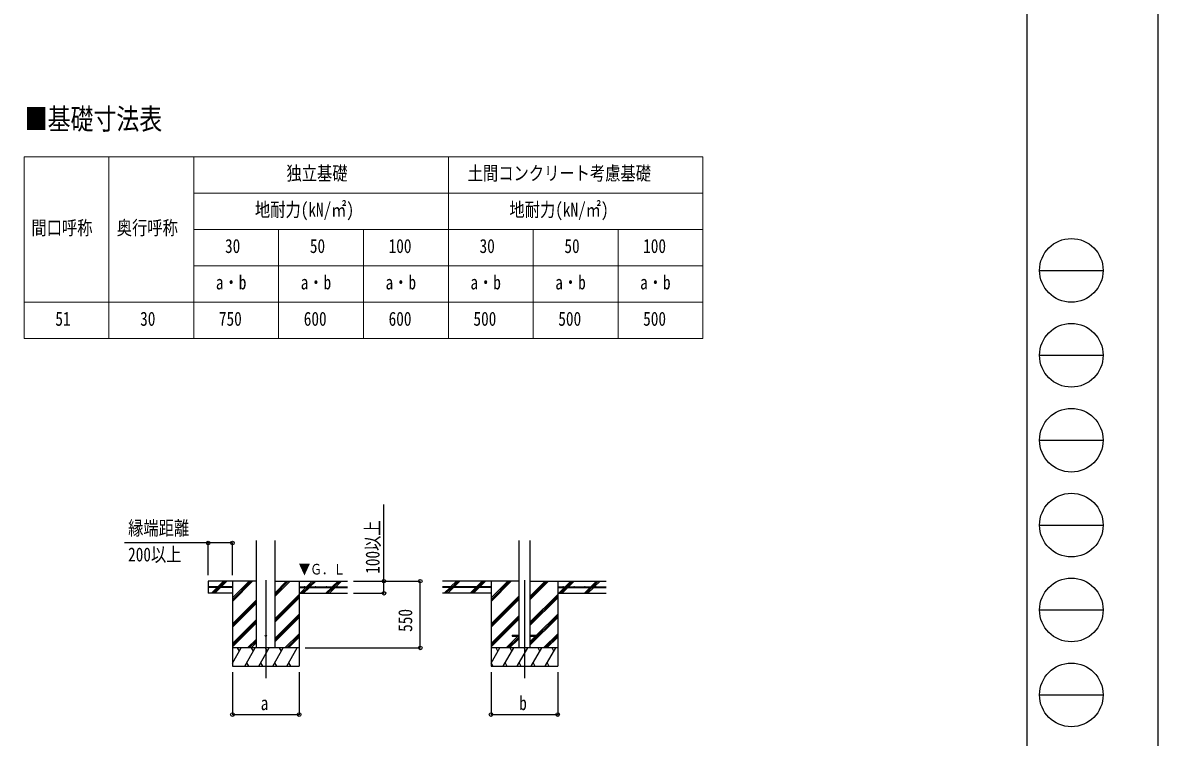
# Model space of a CAD drawing. Units: millimetres, scale not verified. Extents: x -14718 to 14718, y -10395 to 10395.
# Drawn here: x 5349 to 14718, y -6125 to -233 of the extents above; entities that cross this region are included whole.
import ezdxf
from ezdxf.enums import TextEntityAlignment as Align

# ---------------------------------------------------------------- set-up
doc = ezdxf.new("R2010")
doc.units = ezdxf.units.MM
doc.header["$LTSCALE"] = 50
doc.layers.add('0-1_TABLE1', color=7, linetype='Continuous', lineweight=18)
for name, color, linetype in [('0-2_USER1', 3, 'Continuous'), ('0-3_YKK_12', 2, 'Continuous'), ('0-4_YKK_13', 4, 'Continuous'), ('0-5_YKK_A1', 4, 'Continuous'), ('0-6_YKK_D', 6, 'Continuous'), ('0-7_YKK_ZWAK', 7, 'Continuous')]:
    doc.layers.add(name, color=color, linetype=linetype)
doc.styles.add('ＭＳ ゴシック', font='')
doc.styles.get('ＭＳ ゴシック').set_extended_font_data('MS Gothic')

msp = doc.modelspace()

# ---------------------------------------------------------------- linework, layer by layer
at = {"layer": '0-1_TABLE1'}
for p, q in [((5360.53, -1337.5), (10960.53, -1337.5)), ((5360.53, -1337.5), (5360.53, -2837.5)), ((6060.53, -1337.5), (6060.53, -2837.5)), ((6760.53, -1337.5), (6760.53, -2837.5)), ((8860.53, -1337.5), (8860.53, -2837.5)), ((6760.53, -1637.5), (10960.53, -1637.5)), ((6760.53, -1937.5), (10960.53, -1937.5)), ((7460.53, -1937.5), (7460.53, -2837.5)), ((8160.53, -1937.5), (8160.53, -2837.5)), ((9560.53, -1937.5), (9560.53, -2837.5)), ((10260.53, -1937.5), (10260.53, -2837.5)), ((6760.53, -2237.5), (10960.53, -2237.5)), ((5360.53, -2837.5), (10960.53, -2837.5))]:
    msp.add_line(p, q, dxfattribs=at)
for points in [[(10960.53, -1337.5), (10960.53, -1937.5), (10960.53, -2837.5)], [(5360.53, -2537.5), (6060.53, -2537.5), (6760.53, -2537.5), (10960.53, -2537.5)]]:
    msp.add_lwpolyline(points, dxfattribs=at)
at = {"layer": '0-3_YKK_12'}
for p, q in [((7354.22, -4828.29), (7354.22, -5637.5)), ((9487.44, -4828.29), (9487.44, -5637.5))]:
    msp.add_line(p, q, dxfattribs=at)
at = {"layer": '0-4_YKK_13'}
for p, q in [((9387.44, -5283), (9387.44, -5292)), ((9387.44, -5283), (9440.94, -5283)), ((9387.44, -5292), (9440.94, -5292)), ((9533.94, -5283), (9587.44, -5283)), ((9533.94, -5292), (9587.44, -5292)), ((9587.44, -5283), (9587.44, -5292))]:
    msp.add_line(p, q, dxfattribs=at)
msp.add_circle((7354.22, -5287.5), 5, dxfattribs=at)
at = {"layer": '0-5_YKK_A1'}
for p, q in [((7277.22, -5387.5), (7277.22, -4502.15)), ((7431.22, -5387.5), (7431.22, -4502.15)), ((9440.94, -4501.15), (9440.94, -5387.5)), ((9533.94, -4501.15), (9533.94, -5387.5)), ((6958.18, -4885), (7005.69, -4837.5)), ((6972.33, -4885), (7019.83, -4837.5)), ((6986.47, -4885), (7033.97, -4837.5)), ((7079.22, -4837.5), (7079.22, -5537.5)), ((7079.22, -5004.38), (7246.1, -4837.5)), ((7079.22, -4990.24), (7231.96, -4837.5)), ((7079.22, -4976.1), (7217.82, -4837.5)), ((7431.22, -4960.75), (7554.47, -4837.5)), ((7431.22, -4946.61), (7540.33, -4837.5)), ((7431.22, -4932.46), (7526.19, -4837.5)), ((7431.22, -4837.5), (8029.22, -4837.5)), ((7629.22, -4837.5), (7629.22, -5537.5)), ((7690.82, -4885), (7738.32, -4837.5)), ((7704.96, -4885), (7752.46, -4837.5)), ((7719.1, -4885), (7766.6, -4837.5)), ((7902.95, -4885), (7950.45, -4837.5)), ((7917.09, -4885), (7964.59, -4837.5)), ((7931.23, -4885), (7978.73, -4837.5)), ((9440.94, -4837.5), (8812.44, -4837.5)), ((8879.28, -4885), (8926.78, -4837.5)), ((8898.28, -4880.14), (8940.92, -4837.5)), ((8907.56, -4885), (8955.06, -4837.5)), ((9091.41, -4885), (9138.91, -4837.5)), ((9105.55, -4885), (9153.05, -4837.5)), ((9119.69, -4885), (9167.19, -4837.5)), ((9212.44, -4837.5), (9212.44, -5537.5)), ((9212.44, -5004.38), (9379.33, -4837.5)), ((9212.44, -4990.24), (9365.18, -4837.5)), ((9212.44, -4976.1), (9351.04, -4837.5)), ((9533.94, -4991.25), (9687.69, -4837.5)), ((9533.94, -4977.11), (9673.55, -4837.5)), ((9533.94, -4962.96), (9659.41, -4837.5)), ((9533.94, -4837.5), (10162.44, -4837.5)), ((9762.44, -4837.5), (9762.44, -5537.5)), ((9824.04, -4885), (9871.54, -4837.5)), ((9838.18, -4885), (9885.68, -4837.5)), ((9852.33, -4885), (9899.83, -4837.5)), ((10036.17, -4885), (10083.68, -4837.5)), ((10050.32, -4885), (10097.82, -4837.5)), ((10064.46, -4885), (10111.96, -4837.5)), ((7079.22, -4885), (6879.22, -4885)), ((7079.22, -4890), (6879.22, -4890)), ((7079.22, -4937.5), (6879.22, -4937.5)), ((6907.09, -4936.1), (6953.18, -4890)), ((6919.83, -4937.5), (6967.33, -4890)), ((6933.97, -4937.5), (6981.47, -4890)), ((7079.22, -4885), (7079.22, -4890)), ((7431.22, -5144.59), (7629.22, -4946.6)), ((7431.22, -5158.74), (7629.22, -4960.74)), ((7629.22, -4885), (8029.22, -4885)), ((7629.22, -4885), (7629.22, -4890)), ((7629.22, -4890), (8029.22, -4890)), ((7629.22, -4937.5), (8029.22, -4937.5)), ((7638.32, -4937.5), (7685.82, -4890)), ((7652.46, -4937.5), (7699.96, -4890)), ((7666.6, -4937.5), (7714.1, -4890)), ((7850.45, -4937.5), (7897.95, -4890)), ((7864.59, -4937.5), (7912.09, -4890)), ((7878.73, -4937.5), (7926.23, -4890)), ((9212.44, -4885), (8812.44, -4885)), ((9212.44, -4890), (8812.44, -4890)), ((9212.44, -4937.5), (8812.44, -4937.5)), ((8826.78, -4937.5), (8874.28, -4890)), ((8840.92, -4937.5), (8888.42, -4890)), ((8855.06, -4937.5), (8902.56, -4890)), ((8893.42, -4885), (8895.09, -4883.33)), ((9040.31, -4936.1), (9086.41, -4890)), ((9053.05, -4937.5), (9100.55, -4890)), ((9067.19, -4937.5), (9114.69, -4890)), ((9212.44, -4885), (9212.44, -4890)), ((9212.44, -5188.23), (9440.94, -4959.73)), ((9533.94, -5175.09), (9762.44, -4946.6)), ((9533.94, -5189.24), (9762.44, -4960.74)), ((9762.44, -4885), (10162.44, -4885)), ((9762.44, -4885), (9762.44, -4890)), ((9762.44, -4890), (10162.44, -4890)), ((9762.44, -4937.5), (10162.44, -4937.5)), ((9771.54, -4937.5), (9819.04, -4890)), ((9785.68, -4937.5), (9833.18, -4890)), ((9799.83, -4937.5), (9847.33, -4890)), ((9983.67, -4937.5), (10031.17, -4890)), ((9997.82, -4937.5), (10045.32, -4890)), ((10011.96, -4937.5), (10059.46, -4890)), ((7079.22, -5188.23), (7277.22, -4990.23)), ((7079.22, -5202.37), (7277.22, -5004.37)), ((7079.22, -5216.51), (7277.22, -5018.51)), ((7431.22, -5172.88), (7629.22, -4974.88)), ((9212.44, -5202.37), (9440.94, -4973.87)), ((9212.44, -5216.51), (9440.94, -4988.01)), ((9533.94, -5203.38), (9762.44, -4974.88)), ((7079.22, -5350.36), (7277.22, -5152.36)), ((7431.22, -5306.72), (7629.22, -5108.73)), ((7431.22, -5320.87), (7629.22, -5122.87)), ((7431.22, -5335.01), (7629.22, -5137.01)), ((9212.44, -5350.36), (9440.94, -5121.86)), ((9212.44, -5364.5), (9440.94, -5136)), ((9212.44, -5378.64), (9440.94, -5150.14)), ((9533.94, -5351.37), (9762.44, -5122.87)), ((9533.94, -5365.51), (9762.44, -5137.01)), ((9587.44, -5283.72), (9762.44, -5108.73)), ((7079.22, -5364.5), (7277.22, -5166.5)), ((7079.22, -5378.64), (7277.22, -5180.64)), ((7204.21, -5387.5), (7277.22, -5314.49)), ((7218.35, -5387.5), (7277.22, -5328.63)), ((7512.58, -5387.5), (7629.22, -5270.86)), ((7526.72, -5387.5), (7629.22, -5285)), ((7540.86, -5387.5), (7629.22, -5299.14)), ((9337.44, -5387.5), (9432.94, -5292)), ((9351.58, -5387.5), (9440.94, -5298.13)), ((9365.72, -5387.5), (9440.94, -5312.28)), ((9533.94, -5337.22), (9579.17, -5292)), ((9645.8, -5387.5), (9762.44, -5270.86)), ((9659.94, -5387.5), (9762.44, -5285)), ((9674.09, -5387.5), (9762.44, -5299.14)), ((7629.22, -5387.5), (7079.22, -5387.5)), ((7079.22, -5512.95), (7151.65, -5387.5)), ((7136.65, -5413.48), (7121.65, -5387.5)), ((7180.52, -5537.5), (7267.12, -5387.5)), ((7232.5, -5387.5), (7277.22, -5342.78)), ((7252.12, -5413.48), (7237.12, -5387.5)), ((7295.99, -5537.5), (7382.59, -5387.5)), ((7367.59, -5413.48), (7352.59, -5387.5)), ((7411.46, -5537.5), (7498.06, -5387.5)), ((7483.06, -5413.48), (7468.06, -5387.5)), ((7526.93, -5537.5), (7613.53, -5387.5)), ((7583.53, -5387.5), (7583.53, -5387.5)), ((9762.44, -5387.5), (9212.44, -5387.5)), ((9212.44, -5512.95), (9284.87, -5387.5)), ((9269.87, -5413.48), (9254.87, -5387.5)), ((9313.74, -5537.5), (9400.34, -5387.5)), ((9385.34, -5413.48), (9370.34, -5387.5)), ((9429.21, -5537.5), (9515.81, -5387.5)), ((9500.81, -5413.48), (9485.81, -5387.5)), ((9544.68, -5537.5), (9631.28, -5387.5)), ((9616.28, -5413.48), (9601.28, -5387.5)), ((9660.15, -5537.5), (9746.75, -5387.5)), ((9731.75, -5413.48), (9716.75, -5387.5)), ((7195.52, -5511.52), (7210.51, -5537.5)), ((7310.99, -5511.52), (7325.98, -5537.5)), ((7426.46, -5511.52), (7441.46, -5537.5)), ((7541.93, -5511.52), (7556.92, -5537.5)), ((9213.27, -5511.52), (9228.27, -5537.5)), ((9328.74, -5511.52), (9343.74, -5537.5)), ((9444.21, -5511.52), (9459.21, -5537.5)), ((9559.68, -5511.52), (9574.68, -5537.5)), ((9675.15, -5511.52), (9690.15, -5537.5)), ((7079.22, -5537.5), (7629.22, -5537.5)), ((9212.44, -5537.5), (9762.44, -5537.5))]:
    msp.add_line(p, q, dxfattribs=at)
msp.add_lwpolyline([(7277.22, -4837.5), (6879.22, -4837.5), (6879.22, -4937.5)], dxfattribs=at)
for centre in [(6944.22, -4882.5), (7034.22, -4882.5), (7674.22, -4882.5), (7764.22, -4882.5), (7854.22, -4882.5), (7944.22, -4882.5), (8897.44, -4882.5), (8987.44, -4882.5), (9077.44, -4882.5), (9167.44, -4882.5), (9807.44, -4882.5), (9897.44, -4882.5), (9987.44, -4882.5), (10077.44, -4882.5)]:
    msp.add_circle(centre, 2.5, dxfattribs=at)
at = {"layer": '0-6_YKK_D'}
for p, q in [((6879.22, -4787.5), (6879.22, -4521.24)), ((7079.22, -4787.5), (7079.22, -4521.24)), ((8079.22, -4837.5), (8630.22, -4837.5)), ((8079.22, -4837.5), (8330.22, -4837.5)), ((8629.22, -5387.5), (8629.22, -4837.5)), ((8079.22, -4937.5), (8330.22, -4937.5)), ((7679.22, -5387.5), (8630.22, -5387.5)), ((7079.22, -5587.5), (7079.22, -5938.5)), ((7629.22, -5587.5), (7629.22, -5938.5)), ((9212.44, -5587.5), (9212.44, -5938.5)), ((9762.44, -5587.5), (9762.44, -5938.5)), ((7079.22, -5937.5), (7629.22, -5937.5)), ((9212.44, -5937.5), (9762.44, -5937.5))]:
    msp.add_line(p, q, dxfattribs=at)
for points in [[(8329.22, -4937.5), (8329.22, -4837.5), (8329.22, -4204)], [(7079.22, -4522.24), (6879.22, -4522.24), (6188.52, -4522.24)]]:
    msp.add_lwpolyline(points, dxfattribs=at)
for centre in [(6879.22, -4522.24), (7079.22, -4522.24), (8329.22, -4837.5), (8629.22, -4837.5), (8329.22, -4937.5), (8629.22, -5387.5), (7079.22, -5937.5), (7629.22, -5937.5), (9212.44, -5937.5), (9762.44, -5937.5)]:
    msp.add_circle(centre, 14.88, dxfattribs=at)
at = {"layer": '0-7_YKK_ZWAK'}
for p, q in [((13632.57, 9712.5), (13632.57, -8837.5)), ((13737.57, -2275), (14262.57, -2275)), ((13737.57, -2975), (14262.57, -2975)), ((13737.57, -3675), (14262.57, -3675)), ((13737.57, -4375), (14262.57, -4375)), ((13737.57, -5075), (14262.57, -5075)), ((13737.57, -5775), (14262.57, -5775))]:
    msp.add_line(p, q, dxfattribs=at)
msp.add_lwpolyline([(-14717.5, -10395), (14717.5, -10395), (14717.5, 10395), (-14717.5, 10395)], close=True, dxfattribs=at)
for centre in [(14000.07, -2275), (14000.07, -2975), (14000.07, -3675), (14000.07, -4375), (14000.07, -5075), (14000.07, -5775)]:
    msp.add_circle(centre, 262.5, dxfattribs=at)

# ---------------------------------------------------------------- texts
at = {"layer": '0-1_TABLE1', "style": 'ＭＳ ゴシック', "width": 0.8}
for s, p in [('独立基礎', (7524.93, -1566.25)), ('土間コンクリート考慮基礎', (9020.13, -1566.25)), ('地耐力(kN/㎡)', (7264.53, -1866.25)), ('地耐力(kN/㎡)', (9364.53, -1866.25)), ('間口呼称', (5420.73, -2016.25)), ('奥行呼称', (6124.93, -2016.25)), ('30', (7018.13, -2166.25)), ('50', (7718.13, -2166.25)), ('100', (8367.73, -2166.25)), ('30', (9118.13, -2166.25)), ('50', (9818.13, -2166.25)), ('100', (10467.73, -2166.25)), ('a・b', (6942.53, -2466.25)), ('a・b', (7642.53, -2466.25)), ('a・b', (8342.53, -2466.25)), ('a・b', (9042.53, -2466.25)), ('a・b', (9742.53, -2466.25)), ('a・b', (10442.53, -2466.25)), ('51', (5618.13, -2766.25)), ('30', (6318.13, -2766.25)), ('750', (6967.73, -2766.25)), ('600', (7667.73, -2766.25)), ('600', (8367.73, -2766.25)), ('500', (9067.73, -2766.25)), ('500', (9767.73, -2766.25)), ('500', (10467.73, -2766.25))]:
    msp.add_text(s, height=115.5, dxfattribs=at).set_placement(p, align=Align.BOTTOM_LEFT)
at = {"layer": '0-2_USER1', "style": 'ＭＳ ゴシック', "width": 0.8}
msp.add_text('■基礎寸法表', height=173.2, dxfattribs=at).set_placement((5365.8, -1165.27), align=Align.BOTTOM_LEFT)
at = {"layer": '0-5_YKK_A1', "style": 'ＭＳ ゴシック', "width": 0.8}
msp.add_text('▼Ｇ．Ｌ', height=87.98, dxfattribs=at).set_placement((7625.35, -4809.05), align=Align.BOTTOM_LEFT)
at = {"layer": '0-6_YKK_D', "style": 'ＭＳ ゴシック', "width": 0.8}
for s, p in [('縁端距離', (6218.52, -4492.24)), ('200以上', (6218.52, -4709.74)), ('b', (9445.44, -5935.17)), ('a', (7312.22, -5935.17))]:
    msp.add_text(s, height=115.5, dxfattribs=at).set_placement(p, align=Align.BOTTOM_LEFT)
for s, p in [('100以上', (8327.82, -4776.6)), ('550', (8597.22, -5255.3))]:
    msp.add_text(s, height=115.5, rotation=90, dxfattribs=at).set_placement(p, align=Align.BOTTOM_LEFT)

doc.saveas('drawing.dxf')
